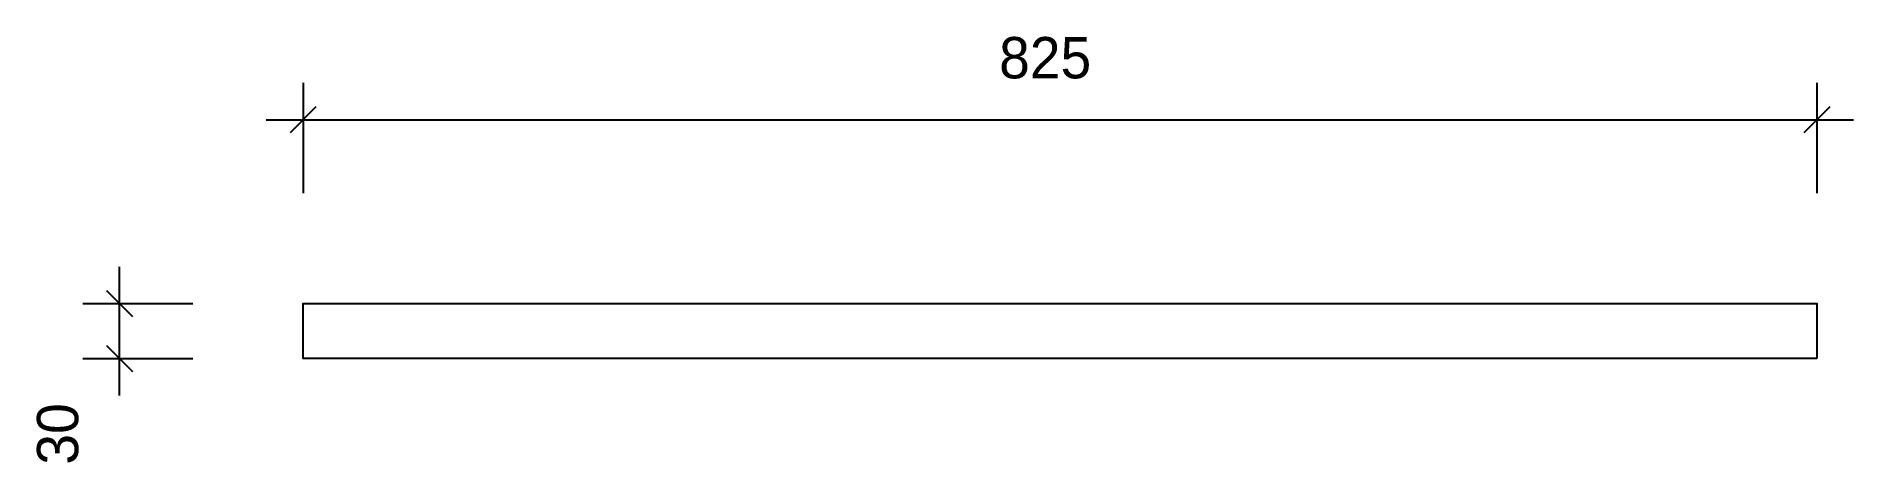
# Model space of a CAD drawing. Header units: millimetres. Extents: x -145 to 845, y -57 to 175.
import ezdxf
from ezdxf.enums import TextEntityAlignment as Align

# ---------------------------------------------------------------- set-up
doc = ezdxf.new("R2010")
doc.units = ezdxf.units.MM
for name, color, linetype in [('CONTOUR', 7, 'CONTINUOUS'), ('DIMLINES', 7, 'CONTINUOUS'), ('DIMLINESTEXT', 7, 'CONTINUOUS')]:
    doc.layers.add(name, color=color, linetype=linetype)

msp = doc.modelspace()

# ---------------------------------------------------------------- linework, layer by layer
at = {"layer": 'CONTOUR', "color": 0, "linetype": '0'}
msp.add_lwpolyline([(825.098, 0), (0, 0), (0, 30), (825.098, 30), (825.098, 0)], dxfattribs=at)
at = {"layer": 'DIMLINES', "color": 0}
for p, q in [((0, 150), (0, 90)), ((825.098, 150), (825.098, 90)), ((-20, 130), (845.098, 130)), ((7.071, 137.071), (-7.071, 122.929)), ((832.169, 137.071), (818.027, 122.929)), ((-100, -20), (-100, 50)), ((-120, 30), (-60, 30)), ((-107.071, 37.071), (-92.929, 22.929)), ((-120, 0), (-60, 0)), ((-107.071, 7.071), (-92.929, -7.071))]:
    msp.add_line(p, q, dxfattribs=at)

# ---------------------------------------------------------------- texts
at = {"layer": 'DIMLINESTEXT'}
msp.add_text('825', height=22.5, dxfattribs=at).set_placement((379.383, 175), align=Align.TOP_LEFT)
msp.add_text('30', height=22.5, rotation=90, dxfattribs=at).set_placement((-145, -57.721), align=Align.TOP_LEFT)

doc.saveas('drawing.dxf')
